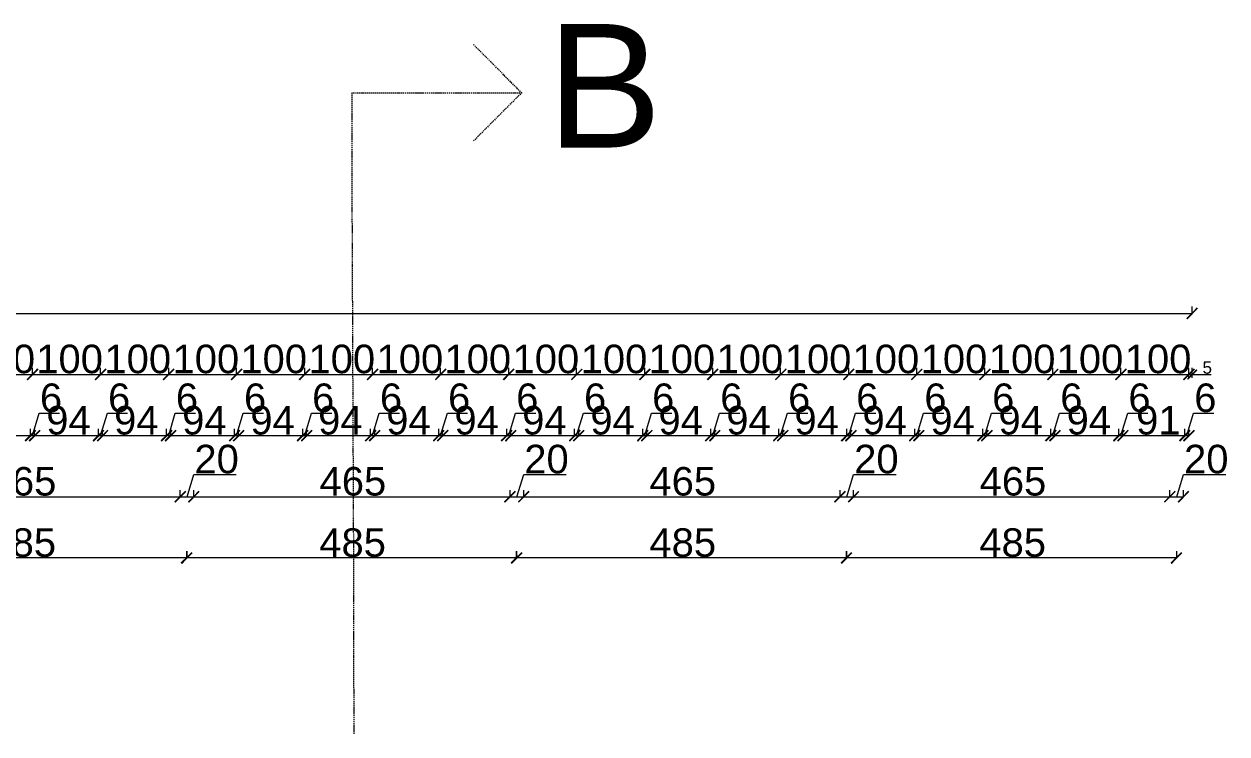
# Model space of a CAD drawing. Header units: centimetres. Extents: x 2816 to 28192, y 2553 to 18332.
# Drawn here: x 12453 to 16944, y 15647 to 18300 of the extents above; entities that cross this region are included whole.
import ezdxf

# ---------------------------------------------------------------- set-up
doc = ezdxf.new("R2010")
doc.units = ezdxf.units.CM
for name, color, linetype in [('PDF_0', 7, 'Continuous'), ('PDF_Dimenzionimi', 7, 'Continuous'), ('PDF_Prerja A-A', 7, 'Continuous')]:
    doc.layers.add(name, color=color, linetype=linetype)
doc.styles.add('PDF Arial', font='arial.ttf')

msp = doc.modelspace()

# ---------------------------------------------------------------- linework, layer by layer
at = {"layer": 'PDF_0', "transparency": 33554559}
for points in [[(16792.4, 17200.8), (16796.6, 17196.6), (16832.3, 17241.8)], [(16796.6, 17196.6), (16832.3, 17241.8), (16836.5, 17237.6)], [(12462, 16972.7), (12466.2, 16968.5), (12501.9, 17013.7)], [(12501.9, 17013.7), (12466.2, 16968.5), (12462, 16972.7)], [(12466.2, 16968.5), (12501.9, 17013.7), (12507.2, 17009.5)], [(12507.2, 17009.5), (12501.9, 17013.7), (12466.2, 16968.5)], [(12715.3, 16972.7), (12720.6, 16968.5), (12756.3, 17013.7)], [(12756.3, 17013.7), (12720.6, 16968.5), (12715.3, 16972.7)], [(12720.6, 16968.5), (12756.3, 17013.7), (12760.5, 17009.5)], [(12760.5, 17009.5), (12756.3, 17013.7), (12720.6, 16968.5)], [(12969.7, 16972.7), (12973.9, 16968.5), (13010.7, 17013.7)], [(13010.7, 17013.7), (12973.9, 16968.5), (12969.7, 16972.7)], [(12973.9, 16968.5), (13010.7, 17013.7), (13014.9, 17009.5)], [(13014.9, 17009.5), (13010.7, 17013.7), (12973.9, 16968.5)], [(13224, 16972.7), (13228.2, 16968.5), (13264, 17013.7)], [(13264, 17013.7), (13228.2, 16968.5), (13224, 16972.7)], [(13228.2, 16968.5), (13264, 17013.7), (13269.2, 17009.5)], [(13269.2, 17009.5), (13264, 17013.7), (13228.2, 16968.5)], [(13477.3, 16972.7), (13482.6, 16968.5), (13518.3, 17013.7)], [(13518.3, 17013.7), (13482.6, 16968.5), (13477.3, 16972.7)], [(13482.6, 16968.5), (13518.3, 17013.7), (13522.5, 17009.5)], [(13522.5, 17009.5), (13518.3, 17013.7), (13482.6, 16968.5)], [(13731.7, 16972.7), (13735.9, 16968.5), (13772.7, 17013.7)], [(13772.7, 17013.7), (13735.9, 16968.5), (13731.7, 16972.7)], [(13735.9, 16968.5), (13772.7, 17013.7), (13776.9, 17009.5)], [(13776.9, 17009.5), (13772.7, 17013.7), (13735.9, 16968.5)], [(13986, 16972.7), (13990.3, 16968.5), (14026, 17013.7)], [(14026, 17013.7), (13990.3, 16968.5), (13986, 16972.7)], [(13990.3, 16968.5), (14026, 17013.7), (14031.2, 17009.5)], [(14031.2, 17009.5), (14026, 17013.7), (13990.3, 16968.5)], [(14239.4, 16972.7), (14244.6, 16968.5), (14280.3, 17013.7)], [(14280.3, 17013.7), (14244.6, 16968.5), (14239.4, 16972.7)], [(14244.6, 16968.5), (14280.3, 17013.7), (14284.5, 17009.5)], [(14284.5, 17009.5), (14280.3, 17013.7), (14244.6, 16968.5)], [(14493.7, 16972.7), (14497.9, 16968.5), (14534.7, 17013.7)], [(14534.7, 17013.7), (14497.9, 16968.5), (14493.7, 16972.7)], [(14497.9, 16968.5), (14534.7, 17013.7), (14538.9, 17009.5)], [(14538.9, 17009.5), (14534.7, 17013.7), (14497.9, 16968.5)], [(14748.1, 16972.7), (14752.3, 16968.5), (14788, 17013.7)], [(14788, 17013.7), (14752.3, 16968.5), (14748.1, 16972.7)], [(14752.3, 16968.5), (14788, 17013.7), (14793.3, 17009.5)], [(14793.3, 17009.5), (14788, 17013.7), (14752.3, 16968.5)], [(15001.4, 16972.7), (15006.6, 16968.5), (15042.4, 17013.7)], [(15042.4, 17013.7), (15006.6, 16968.5), (15001.4, 16972.7)], [(15006.6, 16968.5), (15042.4, 17013.7), (15046.6, 17009.5)], [(15046.6, 17009.5), (15042.4, 17013.7), (15006.6, 16968.5)], [(15255.7, 16972.7), (15259.9, 16968.5), (15296.7, 17013.7)], [(15296.7, 17013.7), (15259.9, 16968.5), (15255.7, 16972.7)], [(15259.9, 16968.5), (15296.7, 17013.7), (15300.9, 17009.5)], [(15300.9, 17009.5), (15296.7, 17013.7), (15259.9, 16968.5)], [(15510.1, 16972.7), (15514.3, 16968.5), (15550, 17013.7)], [(15550, 17013.7), (15514.3, 16968.5), (15510.1, 16972.7)], [(15514.3, 16968.5), (15550, 17013.7), (15554.2, 17009.5)], [(15554.2, 17009.5), (15550, 17013.7), (15514.3, 16968.5)], [(15763.4, 16972.7), (15767.6, 16968.5), (15804.4, 17013.7)], [(15804.4, 17013.7), (15767.6, 16968.5), (15763.4, 16972.7)], [(15767.6, 16968.5), (15804.4, 17013.7), (15808.6, 17009.5)], [(15808.6, 17009.5), (15804.4, 17013.7), (15767.6, 16968.5)], [(16017.8, 16972.7), (16022, 16968.5), (16058.7, 17013.7)], [(16058.7, 17013.7), (16022, 16968.5), (16017.8, 16972.7)], [(16022, 16968.5), (16058.7, 17013.7), (16063, 17009.5)], [(16063, 17009.5), (16058.7, 17013.7), (16022, 16968.5)], [(16272.1, 16972.7), (16276.3, 16968.5), (16312.1, 17013.7)], [(16312.1, 17013.7), (16276.3, 16968.5), (16272.1, 16972.7)], [(16276.3, 16968.5), (16312.1, 17013.7), (16316.3, 17009.5)], [(16316.3, 17009.5), (16312.1, 17013.7), (16276.3, 16968.5)], [(16525.4, 16972.7), (16529.6, 16968.5), (16566.4, 17013.7)], [(16566.4, 17013.7), (16529.6, 16968.5), (16525.4, 16972.7)], [(16529.6, 16968.5), (16566.4, 17013.7), (16570.6, 17009.5)], [(16570.6, 17009.5), (16566.4, 17013.7), (16529.6, 16968.5)], [(16779.8, 16972.7), (16784, 16968.5), (16820.8, 17013.7)], [(16817.6, 17010.6), (16786.1, 16970.6), (16781.9, 16974.8)], [(16784, 16968.5), (16820.8, 17013.7), (16825, 17009.5)], [(16821.8, 17006.4), (16817.6, 17010.6), (16786.1, 16970.6)], [(16795.5, 16974.8), (16798.7, 16970.6), (16830.2, 17010.6)], [(16798.7, 16970.6), (16830.2, 17010.6), (16834.4, 17006.4)], [(12454.6, 16744.6), (12458.9, 16739.4), (12494.6, 16784.6)], [(12494.6, 16784.6), (12458.9, 16739.4), (12454.6, 16744.6)], [(12458.9, 16739.4), (12494.6, 16784.6), (12498.8, 16780.4)], [(12498.8, 16780.4), (12494.6, 16784.6), (12458.9, 16739.4)], [(12469.4, 16744.6), (12473.6, 16739.4), (12510.4, 16784.6)], [(12510.4, 16784.6), (12473.6, 16739.4), (12469.4, 16744.6)], [(12473.6, 16739.4), (12510.4, 16784.6), (12514.6, 16780.4)], [(12514.6, 16780.4), (12510.4, 16784.6), (12473.6, 16739.4)], [(12708, 16744.6), (12712.2, 16739.4), (12748.9, 16784.6)], [(12748.9, 16784.6), (12712.2, 16739.4), (12708, 16744.6)], [(12712.2, 16739.4), (12748.9, 16784.6), (12753.1, 16780.4)], [(12753.1, 16780.4), (12748.9, 16784.6), (12712.2, 16739.4)], [(12723.7, 16744.6), (12727.9, 16739.4), (12763.7, 16784.6)], [(12763.7, 16784.6), (12727.9, 16739.4), (12723.7, 16744.6)], [(12727.9, 16739.4), (12763.7, 16784.6), (12767.9, 16780.4)], [(12767.9, 16780.4), (12763.7, 16784.6), (12727.9, 16739.4)], [(12962.3, 16744.6), (12966.5, 16739.4), (13003.3, 16784.6)], [(13003.3, 16784.6), (12966.5, 16739.4), (12962.3, 16744.6)], [(12966.5, 16739.4), (13003.3, 16784.6), (13007.5, 16780.4)], [(13007.5, 16780.4), (13003.3, 16784.6), (12966.5, 16739.4)], [(12977, 16744.6), (12981.2, 16739.4), (13018, 16784.6)], [(13018, 16784.6), (12981.2, 16739.4), (12977, 16744.6)], [(12981.2, 16739.4), (13018, 16784.6), (13022.2, 16780.4)], [(13022.2, 16780.4), (13018, 16784.6), (12981.2, 16739.4)], [(13216.7, 16744.6), (13220.9, 16739.4), (13256.6, 16784.6)], [(13256.6, 16784.6), (13220.9, 16739.4), (13216.7, 16744.6)], [(13220.9, 16739.4), (13256.6, 16784.6), (13260.8, 16780.4)], [(13260.8, 16780.4), (13256.6, 16784.6), (13220.9, 16739.4)], [(13231.4, 16744.6), (13235.6, 16739.4), (13272.4, 16784.6)], [(13272.4, 16784.6), (13235.6, 16739.4), (13231.4, 16744.6)], [(13235.6, 16739.4), (13272.4, 16784.6), (13276.6, 16780.4)], [(13276.6, 16780.4), (13272.4, 16784.6), (13235.6, 16739.4)], [(13470, 16744.6), (13474.2, 16739.4), (13511, 16784.6)], [(13511, 16784.6), (13474.2, 16739.4), (13470, 16744.6)], [(13474.2, 16739.4), (13511, 16784.6), (13515.2, 16780.4)], [(13515.2, 16780.4), (13511, 16784.6), (13474.2, 16739.4)], [(13485.7, 16744.6), (13489.9, 16739.4), (13525.7, 16784.6)], [(13525.7, 16784.6), (13489.9, 16739.4), (13485.7, 16744.6)], [(13489.9, 16739.4), (13525.7, 16784.6), (13529.9, 16780.4)], [(13529.9, 16780.4), (13525.7, 16784.6), (13489.9, 16739.4)], [(13724.3, 16744.6), (13728.5, 16739.4), (13765.3, 16784.6)], [(13765.3, 16784.6), (13728.5, 16739.4), (13724.3, 16744.6)], [(13728.5, 16739.4), (13765.3, 16784.6), (13769.5, 16780.4)], [(13769.5, 16780.4), (13765.3, 16784.6), (13728.5, 16739.4)], [(13739, 16744.6), (13743.3, 16739.4), (13780, 16784.6)], [(13780, 16784.6), (13743.3, 16739.4), (13739, 16744.6)], [(13743.3, 16739.4), (13780, 16784.6), (13784.2, 16780.4)], [(13784.2, 16780.4), (13780, 16784.6), (13743.3, 16739.4)], [(13978.7, 16744.6), (13982.9, 16739.4), (14018.6, 16784.6)], [(14018.6, 16784.6), (13982.9, 16739.4), (13978.7, 16744.6)], [(13982.9, 16739.4), (14018.6, 16784.6), (14022.8, 16780.4)], [(14022.8, 16780.4), (14018.6, 16784.6), (13982.9, 16739.4)], [(13993.4, 16744.6), (13997.6, 16739.4), (14034.4, 16784.6)], [(14034.4, 16784.6), (13997.6, 16739.4), (13993.4, 16744.6)], [(13997.6, 16739.4), (14034.4, 16784.6), (14038.6, 16780.4)], [(14038.6, 16780.4), (14034.4, 16784.6), (13997.6, 16739.4)], [(14232, 16744.6), (14236.2, 16739.4), (14273, 16784.6)], [(14273, 16784.6), (14236.2, 16739.4), (14232, 16744.6)], [(14236.2, 16739.4), (14273, 16784.6), (14277.2, 16780.4)], [(14277.2, 16780.4), (14273, 16784.6), (14236.2, 16739.4)], [(14247.8, 16744.6), (14252, 16739.4), (14287.7, 16784.6)], [(14287.7, 16784.6), (14252, 16739.4), (14247.8, 16744.6)], [(14252, 16739.4), (14287.7, 16784.6), (14291.9, 16780.4)], [(14291.9, 16780.4), (14287.7, 16784.6), (14252, 16739.4)], [(14486.4, 16744.6), (14490.6, 16739.4), (14527.3, 16784.6)], [(14527.3, 16784.6), (14490.6, 16739.4), (14486.4, 16744.6)], [(14490.6, 16739.4), (14527.3, 16784.6), (14531.5, 16780.4)], [(14531.5, 16780.4), (14527.3, 16784.6), (14490.6, 16739.4)], [(14501.1, 16744.6), (14505.3, 16739.4), (14542.1, 16784.6)], [(14542.1, 16784.6), (14505.3, 16739.4), (14501.1, 16744.6)], [(14505.3, 16739.4), (14542.1, 16784.6), (14546.3, 16780.4)], [(14546.3, 16780.4), (14542.1, 16784.6), (14505.3, 16739.4)], [(14740.7, 16744.6), (14744.9, 16739.4), (14780.7, 16784.6)], [(14780.7, 16784.6), (14744.9, 16739.4), (14740.7, 16744.6)], [(14744.9, 16739.4), (14780.7, 16784.6), (14784.9, 16780.4)], [(14784.9, 16780.4), (14780.7, 16784.6), (14744.9, 16739.4)], [(14755.4, 16744.6), (14759.6, 16739.4), (14796.4, 16784.6)], [(14796.4, 16784.6), (14759.6, 16739.4), (14755.4, 16744.6)], [(14759.6, 16739.4), (14796.4, 16784.6), (14800.6, 16780.4)], [(14800.6, 16780.4), (14796.4, 16784.6), (14759.6, 16739.4)], [(14994, 16744.6), (14998.2, 16739.4), (15035, 16784.6)], [(15035, 16784.6), (14998.2, 16739.4), (14994, 16744.6)], [(14998.2, 16739.4), (15035, 16784.6), (15039.2, 16780.4)], [(15039.2, 16780.4), (15035, 16784.6), (14998.2, 16739.4)], [(15009.8, 16744.6), (15014, 16739.4), (15049.7, 16784.6)], [(15049.7, 16784.6), (15014, 16739.4), (15009.8, 16744.6)], [(15014, 16739.4), (15049.7, 16784.6), (15053.9, 16780.4)], [(15053.9, 16780.4), (15049.7, 16784.6), (15014, 16739.4)], [(15248.4, 16744.6), (15252.6, 16739.4), (15288.3, 16784.6)], [(15288.3, 16784.6), (15252.6, 16739.4), (15248.4, 16744.6)], [(15252.6, 16739.4), (15288.3, 16784.6), (15293.6, 16780.4)], [(15293.6, 16780.4), (15288.3, 16784.6), (15252.6, 16739.4)], [(15263.1, 16744.6), (15267.3, 16739.4), (15304.1, 16784.6)], [(15304.1, 16784.6), (15267.3, 16739.4), (15263.1, 16744.6)], [(15267.3, 16739.4), (15304.1, 16784.6), (15308.3, 16780.4)], [(15308.3, 16780.4), (15304.1, 16784.6), (15267.3, 16739.4)], [(15501.7, 16744.6), (15506.9, 16739.4), (15542.7, 16784.6)], [(15542.7, 16784.6), (15506.9, 16739.4), (15501.7, 16744.6)], [(15506.9, 16739.4), (15542.7, 16784.6), (15546.9, 16780.4)], [(15546.9, 16780.4), (15542.7, 16784.6), (15506.9, 16739.4)], [(15517.4, 16744.6), (15521.7, 16739.4), (15558.4, 16784.6)], [(15558.4, 16784.6), (15521.7, 16739.4), (15517.4, 16744.6)], [(15521.7, 16739.4), (15558.4, 16784.6), (15562.6, 16780.4)], [(15562.6, 16780.4), (15558.4, 16784.6), (15521.7, 16739.4)], [(15756, 16744.6), (15760.2, 16739.4), (15797, 16784.6)], [(15797, 16784.6), (15760.2, 16739.4), (15756, 16744.6)], [(15760.2, 16739.4), (15797, 16784.6), (15801.2, 16780.4)], [(15801.2, 16780.4), (15797, 16784.6), (15760.2, 16739.4)], [(15771.8, 16744.6), (15776, 16739.4), (15811.7, 16784.6)], [(15811.7, 16784.6), (15776, 16739.4), (15771.8, 16744.6)], [(15776, 16739.4), (15811.7, 16784.6), (15816, 16780.4)], [(15816, 16780.4), (15811.7, 16784.6), (15776, 16739.4)], [(16010.4, 16744.6), (16014.6, 16739.4), (16050.3, 16784.6)], [(16050.3, 16784.6), (16014.6, 16739.4), (16010.4, 16744.6)], [(16014.6, 16739.4), (16050.3, 16784.6), (16055.6, 16780.4)], [(16055.6, 16780.4), (16050.3, 16784.6), (16014.6, 16739.4)], [(16025.1, 16744.6), (16029.3, 16739.4), (16066.1, 16784.6)], [(16066.1, 16784.6), (16029.3, 16739.4), (16025.1, 16744.6)], [(16029.3, 16739.4), (16066.1, 16784.6), (16070.3, 16780.4)], [(16070.3, 16780.4), (16066.1, 16784.6), (16029.3, 16739.4)], [(16263.7, 16744.6), (16269, 16739.4), (16304.7, 16784.6)], [(16304.7, 16784.6), (16269, 16739.4), (16263.7, 16744.6)], [(16269, 16739.4), (16304.7, 16784.6), (16308.9, 16780.4)], [(16308.9, 16780.4), (16304.7, 16784.6), (16269, 16739.4)], [(16279.5, 16744.6), (16283.7, 16739.4), (16320.5, 16784.6)], [(16320.5, 16784.6), (16283.7, 16739.4), (16279.5, 16744.6)], [(16283.7, 16739.4), (16320.5, 16784.6), (16324.7, 16780.4)], [(16324.7, 16780.4), (16320.5, 16784.6), (16283.7, 16739.4)], [(16518.1, 16744.6), (16522.3, 16739.4), (16559.1, 16784.6)], [(16559.1, 16784.6), (16522.3, 16739.4), (16518.1, 16744.6)], [(16522.3, 16739.4), (16559.1, 16784.6), (16563.3, 16780.4)], [(16563.3, 16780.4), (16559.1, 16784.6), (16522.3, 16739.4)], [(16533.8, 16744.6), (16538, 16739.4), (16573.8, 16784.6)], [(16573.8, 16784.6), (16538, 16739.4), (16533.8, 16744.6)], [(16538, 16739.4), (16573.8, 16784.6), (16578, 16780.4)], [(16578, 16780.4), (16573.8, 16784.6), (16538, 16739.4)], [(16765.1, 16744.6), (16769.3, 16739.4), (16805, 16784.6)], [(16805, 16784.6), (16769.3, 16739.4), (16765.1, 16744.6)], [(16769.3, 16739.4), (16805, 16784.6), (16809.2, 16780.4)], [(16809.2, 16780.4), (16805, 16784.6), (16769.3, 16739.4)], [(16779.8, 16744.6), (16784, 16739.4), (16820.8, 16784.6)], [(16784, 16739.4), (16820.8, 16784.6), (16825, 16780.4)], [(13012.8, 16515.5), (13017, 16511.3), (13053.8, 16556.5)], [(13053.8, 16556.5), (13017, 16511.3), (13012.8, 16515.5)], [(13017, 16511.3), (13053.8, 16556.5), (13058, 16552.3)], [(13058, 16552.3), (13053.8, 16556.5), (13017, 16511.3)], [(13064.3, 16515.5), (13068.5, 16511.3), (13104.2, 16556.5)], [(13104.2, 16556.5), (13068.5, 16511.3), (13064.3, 16515.5)], [(13068.5, 16511.3), (13104.2, 16556.5), (13108.4, 16552.3)], [(13108.4, 16552.3), (13104.2, 16556.5), (13068.5, 16511.3)], [(14244.6, 16515.5), (14248.8, 16511.3), (14285.6, 16556.5)], [(14285.6, 16556.5), (14248.8, 16511.3), (14244.6, 16515.5)], [(14248.8, 16511.3), (14285.6, 16556.5), (14289.8, 16552.3)], [(14289.8, 16552.3), (14285.6, 16556.5), (14248.8, 16511.3)], [(14296.1, 16515.5), (14300.3, 16511.3), (14336.1, 16556.5)], [(14336.1, 16556.5), (14300.3, 16511.3), (14296.1, 16515.5)], [(14300.3, 16511.3), (14336.1, 16556.5), (14340.3, 16552.3)], [(14340.3, 16552.3), (14336.1, 16556.5), (14300.3, 16511.3)], [(15476.5, 16515.5), (15480.7, 16511.3), (15517.4, 16556.5)], [(15517.4, 16556.5), (15480.7, 16511.3), (15476.5, 16515.5)], [(15480.7, 16511.3), (15517.4, 16556.5), (15521.7, 16552.3)], [(15521.7, 16552.3), (15517.4, 16556.5), (15480.7, 16511.3)], [(15528, 16515.5), (15532.2, 16511.3), (15567.9, 16556.5)], [(15567.9, 16556.5), (15532.2, 16511.3), (15528, 16515.5)], [(15532.2, 16511.3), (15567.9, 16556.5), (15572.1, 16552.3)], [(15572.1, 16552.3), (15567.9, 16556.5), (15532.2, 16511.3)], [(16708.3, 16515.5), (16712.5, 16511.3), (16749.3, 16556.5)], [(16749.3, 16556.5), (16712.5, 16511.3), (16708.3, 16515.5)], [(16712.5, 16511.3), (16749.3, 16556.5), (16753.5, 16552.3)], [(16753.5, 16552.3), (16749.3, 16556.5), (16712.5, 16511.3)], [(16759.8, 16515.5), (16764, 16511.3), (16799.7, 16556.5)], [(16764, 16511.3), (16799.7, 16556.5), (16804, 16552.3)], [(13036.9, 16287.4), (13042.2, 16282.2), (13077.9, 16327.4)], [(13077.9, 16327.4), (13042.2, 16282.2), (13036.9, 16287.4)], [(13042.2, 16282.2), (13077.9, 16327.4), (13082.1, 16323.2)], [(13082.1, 16323.2), (13077.9, 16327.4), (13042.2, 16282.2)], [(14268.8, 16287.4), (14274, 16282.2), (14309.8, 16327.4)], [(14309.8, 16327.4), (14274, 16282.2), (14268.8, 16287.4)], [(14274, 16282.2), (14309.8, 16327.4), (14314, 16323.2)], [(14314, 16323.2), (14309.8, 16327.4), (14274, 16282.2)], [(15501.7, 16287.4), (15505.9, 16282.2), (15541.6, 16327.4)], [(15541.6, 16327.4), (15505.9, 16282.2), (15501.7, 16287.4)], [(15505.9, 16282.2), (15541.6, 16327.4), (15545.8, 16323.2)], [(15545.8, 16323.2), (15541.6, 16327.4), (15505.9, 16282.2)], [(16733.5, 16287.4), (16737.7, 16282.2), (16773.5, 16327.4)], [(16737.7, 16282.2), (16773.5, 16327.4), (16777.7, 16323.2)]]:
    msp.add_solid(points, dxfattribs=at)
at = {"layer": 'PDF_Dimenzionimi', "lineweight": 0}
for points in [[(6725.3, 17218.7), (16814.5, 17218.7)], [(16814.5, 17216.6), (16814.5, 17245)], [(12230.8, 16990.6), (12484.1, 16990.6)], [(12484.1, 16988.5), (12484.1, 17015.8)], [(12484.1, 16988.5), (12484.1, 17015.8)], [(12484.1, 16990.6), (12738.4, 16990.6)], [(12738.4, 16988.5), (12738.4, 17015.8)], [(12738.4, 16988.5), (12738.4, 17015.8)], [(12738.4, 16990.6), (12992.8, 16990.6)], [(12992.8, 16988.5), (12992.8, 17015.8)], [(12992.8, 16988.5), (12992.8, 17015.8)], [(12992.8, 16990.6), (13246.1, 16990.6)], [(13246.1, 16988.5), (13246.1, 17015.8)], [(13246.1, 16988.5), (13246.1, 17015.8)], [(13246.1, 16990.6), (13500.5, 16990.6)], [(13500.5, 16988.5), (13500.5, 17015.8)], [(13500.5, 16988.5), (13500.5, 17015.8)], [(13500.5, 16990.6), (13753.8, 16990.6)], [(13753.8, 16988.5), (13753.8, 17015.8)], [(13753.8, 16988.5), (13753.8, 17015.8)], [(13753.8, 16990.6), (14008.1, 16990.6)], [(14008.1, 16988.5), (14008.1, 17015.8)], [(14008.1, 16988.5), (14008.1, 17015.8)], [(14008.1, 16990.6), (14262.5, 16990.6)], [(14262.5, 16988.5), (14262.5, 17015.8)], [(14262.5, 16988.5), (14262.5, 17015.8)], [(14262.5, 16990.6), (14515.8, 16990.6)], [(14515.8, 16988.5), (14515.8, 17015.8)], [(14515.8, 16988.5), (14515.8, 17015.8)], [(14515.8, 16990.6), (14770.1, 16990.6)], [(14770.1, 16988.5), (14770.1, 17015.8)], [(14770.1, 16988.5), (14770.1, 17015.8)], [(14770.1, 16990.6), (15024.5, 16990.6)], [(15024.5, 16988.5), (15024.5, 17015.8)], [(15024.5, 16988.5), (15024.5, 17015.8)], [(15024.5, 16990.6), (15277.8, 16990.6)], [(15277.8, 16988.5), (15277.8, 17015.8)], [(15277.8, 16988.5), (15277.8, 17015.8)], [(15277.8, 16990.6), (15532.2, 16990.6)], [(15532.2, 16988.5), (15532.2, 17015.8)], [(15532.2, 16988.5), (15532.2, 17015.8)], [(15532.2, 16990.6), (15786.5, 16990.6)], [(15786.5, 16988.5), (15786.5, 17015.8)], [(15786.5, 16988.5), (15786.5, 17015.8)], [(15786.5, 16990.6), (16039.8, 16990.6)], [(16039.8, 16988.5), (16039.8, 17015.8)], [(16039.8, 16988.5), (16039.8, 17015.8)], [(16039.8, 16990.6), (16294.2, 16990.6)], [(16294.2, 16988.5), (16294.2, 17015.8)], [(16294.2, 16988.5), (16294.2, 17015.8)], [(16294.2, 16990.6), (16548.5, 16990.6)], [(16548.5, 16988.5), (16548.5, 17015.8)], [(16548.5, 16988.5), (16548.5, 17015.8)], [(16548.5, 16990.6), (16801.8, 16990.6)], [(16801.8, 16988.5), (16801.8, 17015.8)], [(16801.8, 16978), (16801.8, 17015.8)], [(16801.8, 16990.6), (16814.5, 16990.6), (16885.9, 16990.6)], [(16814.5, 16978), (16814.5, 17015.8)], [(12484.1, 16762.5), (12509.3, 16845.6), (12585, 16845.6)], [(12738.4, 16762.5), (12763.7, 16845.6), (12839.3, 16845.6)], [(12992.8, 16762.5), (13017, 16845.6), (13092.6, 16845.6)], [(13246.1, 16762.5), (13271.3, 16845.6), (13347, 16845.6)], [(13500.5, 16762.5), (13525.7, 16845.6), (13601.4, 16845.6)], [(13753.8, 16762.5), (13779, 16845.6), (13854.7, 16845.6)], [(14008.1, 16762.5), (14033.3, 16845.6), (14109, 16845.6)], [(14262.5, 16762.5), (14287.7, 16845.6), (14363.4, 16845.6)], [(14515.8, 16762.5), (14541, 16845.6), (14616.7, 16845.6)], [(14770.1, 16762.5), (14795.4, 16845.6), (14871, 16845.6)], [(15024.5, 16762.5), (15049.7, 16845.6), (15125.4, 16845.6)], [(15277.8, 16762.5), (15303, 16845.6), (15378.7, 16845.6)], [(15532.2, 16762.5), (15557.4, 16845.6), (15633.1, 16845.6)], [(15786.5, 16762.5), (15811.7, 16845.6), (15887.4, 16845.6)], [(16039.8, 16762.5), (16065.1, 16845.6), (16140.7, 16845.6)], [(16294.2, 16762.5), (16319.4, 16845.6), (16395.1, 16845.6)], [(16548.5, 16762.5), (16573.8, 16845.6), (16648.4, 16845.6)], [(16794.5, 16762.5), (16819.7, 16845.6), (16895.4, 16845.6)], [(12238.1, 16762.5), (12476.7, 16762.5)], [(12476.7, 16759.4), (12476.7, 16787.7)], [(12476.7, 16759.4), (12476.7, 16787.7)], [(12476.7, 16762.5), (12491.4, 16762.5)], [(12491.4, 16759.4), (12491.4, 16787.7)], [(12491.4, 16759.4), (12491.4, 16787.7)], [(12491.4, 16762.5), (12731.1, 16762.5)], [(12731.1, 16759.4), (12731.1, 16787.7)], [(12731.1, 16759.4), (12731.1, 16787.7)], [(12731.1, 16762.5), (12745.8, 16762.5)], [(12745.8, 16759.4), (12745.8, 16787.7)], [(12745.8, 16759.4), (12745.8, 16787.7)], [(12745.8, 16762.5), (12984.4, 16762.5)], [(12984.4, 16759.4), (12984.4, 16787.7)], [(12984.4, 16759.4), (12984.4, 16787.7)], [(12984.4, 16762.5), (13000.1, 16762.5)], [(13000.1, 16759.4), (13000.1, 16787.7)], [(13000.1, 16759.4), (13000.1, 16787.7)], [(13000.1, 16762.5), (13238.7, 16762.5)], [(13238.7, 16759.4), (13238.7, 16787.7)], [(13238.7, 16759.4), (13238.7, 16787.7)], [(13238.7, 16762.5), (13253.5, 16762.5)], [(13253.5, 16759.4), (13253.5, 16787.7)], [(13253.5, 16759.4), (13253.5, 16787.7)], [(13253.5, 16762.5), (13493.1, 16762.5)], [(13493.1, 16759.4), (13493.1, 16787.7)], [(13493.1, 16759.4), (13493.1, 16787.7)], [(13493.1, 16762.5), (13507.8, 16762.5)], [(13507.8, 16759.4), (13507.8, 16787.7)], [(13507.8, 16759.4), (13507.8, 16787.7)], [(13507.8, 16762.5), (13746.4, 16762.5)], [(13746.4, 16759.4), (13746.4, 16787.7)], [(13746.4, 16759.4), (13746.4, 16787.7)], [(13746.4, 16762.5), (13762.2, 16762.5)], [(13762.2, 16759.4), (13762.2, 16787.7)], [(13762.2, 16759.4), (13762.2, 16787.7)], [(13762.2, 16762.5), (14000.8, 16762.5)], [(14000.8, 16759.4), (14000.8, 16787.7)], [(14000.8, 16759.4), (14000.8, 16787.7)], [(14000.8, 16762.5), (14015.5, 16762.5)], [(14015.5, 16759.4), (14015.5, 16787.7)], [(14015.5, 16759.4), (14015.5, 16787.7)], [(14015.5, 16762.5), (14255.1, 16762.5)], [(14255.1, 16759.4), (14255.1, 16787.7)], [(14255.1, 16759.4), (14255.1, 16787.7)], [(14255.1, 16762.5), (14269.8, 16762.5)], [(14269.8, 16759.4), (14269.8, 16787.7)], [(14269.8, 16759.4), (14269.8, 16787.7)], [(14269.8, 16762.5), (14508.4, 16762.5)], [(14508.4, 16759.4), (14508.4, 16787.7)], [(14508.4, 16759.4), (14508.4, 16787.7)], [(14508.4, 16762.5), (14524.2, 16762.5)], [(14524.2, 16759.4), (14524.2, 16787.7)], [(14524.2, 16759.4), (14524.2, 16787.7)], [(14524.2, 16762.5), (14762.8, 16762.5)], [(14762.8, 16759.4), (14762.8, 16787.7)], [(14762.8, 16759.4), (14762.8, 16787.7)], [(14762.8, 16762.5), (14777.5, 16762.5)], [(14777.5, 16759.4), (14777.5, 16787.7)], [(14777.5, 16759.4), (14777.5, 16787.7)], [(14777.5, 16762.5), (15017.1, 16762.5)], [(15017.1, 16759.4), (15017.1, 16787.7)], [(15017.1, 16759.4), (15017.1, 16787.7)], [(15017.1, 16762.5), (15031.9, 16762.5)], [(15031.9, 16759.4), (15031.9, 16787.7)], [(15031.9, 16759.4), (15031.9, 16787.7)], [(15031.9, 16762.5), (15270.4, 16762.5)], [(15270.4, 16759.4), (15270.4, 16787.7)], [(15270.4, 16759.4), (15270.4, 16787.7)], [(15270.4, 16762.5), (15286.2, 16762.5)], [(15286.2, 16759.4), (15286.2, 16787.7)], [(15286.2, 16759.4), (15286.2, 16787.7)], [(15286.2, 16762.5), (15524.8, 16762.5)], [(15524.8, 16759.4), (15524.8, 16787.7)], [(15524.8, 16759.4), (15524.8, 16787.7)], [(15524.8, 16762.5), (15539.5, 16762.5)], [(15539.5, 16759.4), (15539.5, 16787.7)], [(15539.5, 16759.4), (15539.5, 16787.7)], [(15539.5, 16762.5), (15779.2, 16762.5)], [(15779.2, 16759.4), (15779.2, 16787.7)], [(15779.2, 16759.4), (15779.2, 16787.7)], [(15779.2, 16762.5), (15793.9, 16762.5)], [(15793.9, 16759.4), (15793.9, 16787.7)], [(15793.9, 16759.4), (15793.9, 16787.7)], [(15793.9, 16762.5), (16032.5, 16762.5)], [(16032.5, 16759.4), (16032.5, 16787.7)], [(16032.5, 16759.4), (16032.5, 16787.7)], [(16032.5, 16762.5), (16048.2, 16762.5)], [(16048.2, 16759.4), (16048.2, 16787.7)], [(16048.2, 16759.4), (16048.2, 16787.7)], [(16048.2, 16762.5), (16286.8, 16762.5)], [(16286.8, 16759.4), (16286.8, 16787.7)], [(16286.8, 16759.4), (16286.8, 16787.7)], [(16286.8, 16762.5), (16301.5, 16762.5)], [(16301.5, 16759.4), (16301.5, 16787.7)], [(16301.5, 16759.4), (16301.5, 16787.7)], [(16301.5, 16762.5), (16541.2, 16762.5)], [(16541.2, 16759.4), (16541.2, 16787.7)], [(16541.2, 16759.4), (16541.2, 16787.7)], [(16541.2, 16762.5), (16555.9, 16762.5)], [(16555.9, 16759.4), (16555.9, 16787.7)], [(16555.9, 16759.4), (16555.9, 16787.7)], [(16555.9, 16762.5), (16787.1, 16762.5)], [(16787.1, 16759.4), (16787.1, 16787.7)], [(16787.1, 16759.4), (16787.1, 16787.7)], [(16787.1, 16762.5), (16801.8, 16762.5)], [(16801.8, 16759.4), (16801.8, 16787.7)], [(13061.1, 16533.4), (13086.3, 16617.5), (13245, 16617.5)], [(14293, 16533.4), (14318.2, 16617.5), (14476.9, 16617.5)], [(15524.8, 16533.4), (15550, 16617.5), (15708.7, 16617.5)], [(16756.7, 16533.4), (16781.9, 16617.5), (16940.6, 16617.5)], [(11854.5, 16533.4), (13035.9, 16533.4)], [(13035.9, 16531.3), (13035.9, 16558.6)], [(13035.9, 16531.3), (13035.9, 16558.6)], [(13035.9, 16533.4), (13086.3, 16533.4)], [(13086.3, 16531.3), (13086.3, 16558.6)], [(13086.3, 16531.3), (13086.3, 16558.6)], [(13086.3, 16533.4), (14267.7, 16533.4)], [(14267.7, 16531.3), (14267.7, 16558.6)], [(14267.7, 16531.3), (14267.7, 16558.6)], [(14267.7, 16533.4), (14318.2, 16533.4)], [(14318.2, 16531.3), (14318.2, 16558.6)], [(14318.2, 16531.3), (14318.2, 16558.6)], [(14318.2, 16533.4), (15499.6, 16533.4)], [(15499.6, 16531.3), (15499.6, 16558.6)], [(15499.6, 16531.3), (15499.6, 16558.6)], [(15499.6, 16533.4), (15550, 16533.4)], [(15550, 16531.3), (15550, 16558.6)], [(15550, 16531.3), (15550, 16558.6)], [(15550, 16533.4), (16731.4, 16533.4)], [(16731.4, 16531.3), (16731.4, 16558.6)], [(16731.4, 16531.3), (16731.4, 16558.6)], [(16731.4, 16533.4), (16781.9, 16533.4)], [(16781.9, 16531.3), (16781.9, 16558.6)], [(13060.1, 16330.5), (13060.1, 16305.3), (11828.2, 16305.3)], [(13060.1, 16305.3), (13060.1, 16330.5)], [(14291.9, 16330.5), (14291.9, 16305.3), (13060.1, 16305.3)], [(14291.9, 16305.3), (14291.9, 16330.5)], [(15523.8, 16330.5), (15523.8, 16305.3), (14291.9, 16305.3)], [(15523.8, 16305.3), (15523.8, 16330.5)], [(16755.6, 16330.5), (16755.6, 16305.3), (15523.8, 16305.3)]]:
    msp.add_lwpolyline(points, dxfattribs=at)
at = {"layer": 'PDF_Prerja A-A', "lineweight": 0}
for points in [[(14133.2, 18221.4), (14131.1, 18223.5)], [(14138.5, 18216.1), (14135.3, 18219.3)], [(14143.7, 18210.9), (14140.6, 18214)], [(14149, 18205.6), (14145.8, 18208.8)], [(14154.2, 18200.4), (14151.1, 18203.5)], [(14159.5, 18195.1), (14156.3, 18198.3)], [(14164.7, 18189.9), (14161.6, 18193)], [(14170, 18184.6), (14166.8, 18187.8)], [(14175.2, 18179.4), (14172.1, 18182.5)], [(14180.5, 18174.1), (14177.3, 18177.2)], [(14185.7, 18168.8), (14182.6, 18172)], [(14191, 18163.6), (14187.9, 18166.7)], [(14196.3, 18158.3), (14193.1, 18161.5)], [(14201.5, 18153.1), (14198.4, 18156.2)], [(14206.8, 18147.8), (14203.6, 18151)], [(14212, 18142.6), (14208.9, 18145.7)], [(14217.3, 18137.3), (14214.1, 18140.5)], [(14222.5, 18132.1), (14219.4, 18135.2)], [(14227.8, 18126.8), (14224.6, 18130)], [(14233, 18121.5), (14229.9, 18124.7)], [(14238.3, 18116.3), (14235.1, 18119.4)], [(14243.6, 18110), (14240.4, 18114.2)], [(14248.8, 18104.7), (14245.7, 18108.9)], [(14254.1, 18099.5), (14250.9, 18103.7)], [(14259.3, 18094.2), (14256.2, 18098.4)], [(14264.6, 18089), (14261.4, 18093.2)], [(14269.8, 18083.7), (14266.7, 18087.9)], [(14275.1, 18078.4), (14271.9, 18082.7)], [(14280.3, 18073.2), (14277.2, 18077.4)], [(14285.6, 18067.9), (14282.4, 18072.1)], [(14290.9, 18062.7), (14287.7, 18066.9)], [(14296.1, 18057.4), (14293, 18061.6)], [(13676, 18043.8), (13676, 18038.5)], [(13676, 18043.8), (13679.1, 18043.8)], [(13676, 18036.4), (13676, 18031.2)], [(13676, 18028), (13676, 18023.8)], [(13676, 18020.6), (13676, 18016.4)], [(13676, 18013.3), (13676, 18009.1)], [(13681.2, 18043.8), (13686.5, 18043.8)], [(13689.6, 18043.8), (13693.9, 18043.8)], [(13697, 18043.8), (13701.2, 18043.8)], [(13704.4, 18043.8), (13708.6, 18043.8)], [(13711.7, 18043.8), (13717, 18043.8)], [(13719.1, 18043.8), (13724.3, 18043.8)], [(13726.4, 18043.8), (13731.7, 18043.8)], [(13733.8, 18043.8), (13739, 18043.8)], [(13741.1, 18043.8), (13746.4, 18043.8)], [(13748.5, 18043.8), (13753.8, 18043.8)], [(13755.9, 18043.8), (13761.1, 18043.8)], [(13763.2, 18043.8), (13768.5, 18043.8)], [(13770.6, 18043.8), (13775.8, 18043.8)], [(13779, 18043.8), (13783.2, 18043.8)], [(13786.3, 18043.8), (13790.5, 18043.8)], [(13793.7, 18043.8), (13797.9, 18043.8)], [(13801.1, 18043.8), (13806.3, 18043.8)], [(13808.4, 18043.8), (13813.7, 18043.8)], [(13815.8, 18043.8), (13821, 18043.8)], [(13823.1, 18043.8), (13828.4, 18043.8)], [(13830.5, 18043.8), (13835.7, 18043.8)], [(13837.8, 18043.8), (13843.1, 18043.8)], [(13845.2, 18043.8), (13850.5, 18043.8)], [(13852.6, 18043.8), (13857.8, 18043.8)], [(13861, 18043.8), (13865.2, 18043.8)], [(13868.3, 18043.8), (13872.5, 18043.8)], [(13875.7, 18043.8), (13879.9, 18043.8)], [(13883, 18043.8), (13888.3, 18043.8)], [(13890.4, 18043.8), (13895.7, 18043.8)], [(13897.8, 18043.8), (13903, 18043.8)], [(13905.1, 18043.8), (13910.4, 18043.8)], [(13912.5, 18043.8), (13917.7, 18043.8)], [(13919.8, 18043.8), (13925.1, 18043.8)], [(13927.2, 18043.8), (13932.4, 18043.8)], [(13934.5, 18043.8), (13939.8, 18043.8)], [(13941.9, 18043.8), (13947.2, 18043.8)], [(13950.3, 18043.8), (13954.5, 18043.8)], [(13957.7, 18043.8), (13961.9, 18043.8)], [(13965, 18043.8), (13969.2, 18043.8)], [(13972.4, 18043.8), (13977.6, 18043.8)], [(13979.7, 18043.8), (13985, 18043.8)], [(13987.1, 18043.8), (13992.4, 18043.8)], [(13994.5, 18043.8), (13999.7, 18043.8)], [(14001.8, 18043.8), (14007.1, 18043.8)], [(14009.2, 18043.8), (14014.4, 18043.8)], [(14016.5, 18043.8), (14021.8, 18043.8)], [(14023.9, 18043.8), (14029.1, 18043.8)], [(14032.3, 18043.8), (14036.5, 18043.8)], [(14039.7, 18043.8), (14043.9, 18043.8)], [(14047, 18043.8), (14051.2, 18043.8)], [(14054.4, 18043.8), (14058.6, 18043.8)], [(14061.7, 18043.8), (14067, 18043.8)], [(14069.1, 18043.8), (14074.3, 18043.8)], [(14076.4, 18043.8), (14081.7, 18043.8)], [(14083.8, 18043.8), (14089.1, 18043.8)], [(14091.2, 18043.8), (14096.4, 18043.8)], [(14098.5, 18043.8), (14103.8, 18043.8)], [(14105.9, 18043.8), (14111.1, 18043.8)], [(14113.2, 18043.8), (14118.5, 18043.8)], [(14121.6, 18043.8), (14125.8, 18043.8)], [(14129, 18043.8), (14133.2, 18043.8)], [(14136.3, 18043.8), (14140.6, 18043.8)], [(14143.7, 18043.8), (14149, 18043.8)], [(14151.1, 18043.8), (14156.3, 18043.8)], [(14158.4, 18043.8), (14163.7, 18043.8)], [(14165.8, 18043.8), (14171, 18043.8)], [(14173.1, 18043.8), (14178.4, 18043.8)], [(14180.5, 18043.8), (14185.7, 18043.8)], [(14187.9, 18043.8), (14193.1, 18043.8)], [(14195.2, 18043.8), (14200.5, 18043.8)], [(14203.6, 18043.8), (14207.8, 18043.8)], [(14211, 18043.8), (14215.2, 18043.8)], [(14218.3, 18043.8), (14222.5, 18043.8)], [(14225.7, 18043.8), (14229.9, 18043.8)], [(14233, 18043.8), (14238.3, 18043.8)], [(14240.4, 18043.8), (14245.7, 18043.8)], [(14247.8, 18043.8), (14253, 18043.8)], [(14255.1, 18043.8), (14260.4, 18043.8)], [(14262.5, 18043.8), (14267.7, 18043.8)], [(14269.8, 18043.8), (14275.1, 18043.8)], [(14277.2, 18043.8), (14282.4, 18043.8)], [(14280.3, 18013.3), (14277.2, 18010.1)], [(14285.6, 18018.5), (14282.4, 18015.4)], [(14284.5, 18043.8), (14289.8, 18043.8)], [(14290.9, 18023.8), (14287.7, 18020.6)], [(14293, 18043.8), (14297.2, 18043.8)], [(14296.1, 18029.1), (14293, 18025.9)], [(14301.4, 18052.2), (14298.2, 18056.4)], [(14301.4, 18034.3), (14298.2, 18031.2)], [(14300.3, 18043.8), (14304.5, 18043.8)], [(14306.6, 18046.9), (14303.5, 18051.1)], [(14306.6, 18039.6), (14303.5, 18036.4)], [(14307.7, 18043.8), (14310.8, 18043.8)], [(14310.8, 18043.8), (14308.7, 18045.9)], [(14310.8, 18043.8), (14308.7, 18041.7)], [(13676, 18005.9), (13676, 18000.7)], [(13676, 17998.6), (13676, 17993.3)], [(13676, 17991.2), (13676, 17986)], [(13676, 17983.9), (13676, 17978.6)], [(13676, 17976.5), (13676, 17971.2)], [(13676, 17969.1), (13676, 17963.9)], [(14238.3, 17971.2), (14235.1, 17968.1)], [(14243.6, 17976.5), (14240.4, 17973.3)], [(14248.8, 17981.8), (14245.7, 17978.6)], [(14254.1, 17987), (14250.9, 17983.9)], [(14259.3, 17992.3), (14256.2, 17989.1)], [(14264.6, 17997.5), (14261.4, 17994.4)], [(14269.8, 18002.8), (14266.7, 17999.6)], [(14275.1, 18008), (14271.9, 18004.9)], [(13676, 17961.8), (13676, 17956.5)], [(13676, 17954.4), (13676, 17949.2)], [(13676, 17947.1), (13676, 17941.8)], [(13676, 17938.7), (13676, 17934.5)], [(13676, 17931.3), (13676, 17927.1)], [(13676, 17923.9), (13676, 17919.7)], [(14191, 17923.9), (14187.9, 17920.8)], [(14196.3, 17929.2), (14193.1, 17926)], [(14201.5, 17934.5), (14198.4, 17931.3)], [(14206.8, 17939.7), (14203.6, 17936.6)], [(14212, 17945), (14208.9, 17941.8)], [(14217.3, 17950.2), (14214.1, 17947.1)], [(14222.5, 17955.5), (14219.4, 17952.3)], [(14227.8, 17960.7), (14224.6, 17957.6)], [(14233, 17966), (14229.9, 17962.8)], [(13676, 17916.6), (13676, 17911.3)], [(13676, 17909.2), (13676, 17904)], [(13676, 17901.9), (13676, 17896.6)], [(13676, 17894.5), (13676, 17889.3)], [(13676, 17887.2), (13676, 17881.9)], [(13676, 17879.8), (13676, 17874.5)], [(14149, 17881.9), (14145.8, 17878.7)], [(14154.2, 17887.2), (14151.1, 17884)], [(14159.5, 17892.4), (14156.3, 17889.3)], [(14164.7, 17897.7), (14161.6, 17894.5)], [(14170, 17902.9), (14166.8, 17899.8)], [(14175.2, 17908.2), (14172.1, 17905)], [(14180.5, 17913.4), (14177.3, 17910.3)], [(14185.7, 17918.7), (14182.6, 17915.5)], [(13676, 17872.4), (13676, 17867.2)], [(13676, 17865.1), (13676, 17859.8)], [(13676, 17856.7), (13676, 17852.5)], [(13676, 17849.3), (13677, 17845.1)], [(13677, 17842), (13677, 17837.8)], [(13677, 17834.6), (13677, 17829.3)], [(14133.2, 17866.1), (14131.1, 17864)], [(14138.5, 17871.4), (14135.3, 17867.2)], [(14143.7, 17876.6), (14140.6, 17872.4)], [(13677, 17827.2), (13677, 17822)], [(13677, 17819.9), (13677, 17814.6)], [(13677, 17812.5), (13677, 17807.3)], [(13677, 17805.2), (13677, 17799.9)], [(13677, 17797.8), (13677, 17792.6)], [(13677, 17790.5), (13677, 17785.2)], [(13677, 17783.1), (13677, 17777.8)], [(13677, 17775.7), (13677, 17770.5)], [(13677, 17767.3), (13677, 17763.1)], [(13677, 17760), (13677, 17755.8)], [(13677, 17752.6), (13677, 17748.4)], [(13677, 17745.3), (13677, 17740)], [(13677, 17737.9), (13677, 17732.6)], [(13677, 17730.5), (13677, 17725.3)], [(13677, 17723.2), (13677, 17717.9)], [(13677, 17715.8), (13677, 17710.6)], [(13677, 17708.5), (13677, 17703.2)], [(13677, 17701.1), (13677, 17695.9)], [(13677, 17693.8), (13677, 17688.5)], [(13677, 17685.4), (13677, 17681.1)], [(13677, 17678), (13677, 17673.8)], [(13677, 17670.6), (13677, 17666.4)], [(13677, 17663.3), (13677, 17659.1)], [(13677, 17655.9), (13677, 17650.7)], [(13677, 17648.6), (13677, 17643.3)], [(13677, 17641.2), (13677, 17636)], [(13677, 17633.8), (13677, 17628.6)], [(13677, 17626.5), (13677, 17621.2)], [(13677, 17619.1), (13677, 17613.9)], [(13677, 17611.8), (13677, 17606.5)], [(13677, 17604.4), (13677, 17599.2)], [(13677, 17596), (13677, 17591.8)], [(13677, 17588.7), (13677, 17584.4)], [(13677, 17581.3), (13677, 17577.1)], [(13677, 17573.9), (13677, 17568.7)], [(13677, 17566.6), (13677, 17561.3)], [(13677, 17559.2), (13678.1, 17554)], [(13678.1, 17551.9), (13678.1, 17546.6)], [(13678.1, 17544.5), (13678.1, 17539.3)], [(13678.1, 17537.2), (13678.1, 17531.9)], [(13678.1, 17529.8), (13678.1, 17524.5)], [(13678.1, 17522.4), (13678.1, 17517.2)], [(13678.1, 17514), (13678.1, 17509.8)], [(13678.1, 17506.7), (13678.1, 17502.5)], [(13678.1, 17499.3), (13678.1, 17495.1)], [(13678.1, 17492), (13678.1, 17487.8)], [(13678.1, 17484.6), (13678.1, 17479.3)], [(13678.1, 17477.2), (13678.1, 17472)], [(13678.1, 17469.9), (13678.1, 17464.6)], [(13678.1, 17462.5), (13678.1, 17457.3)], [(13678.1, 17455.2), (13678.1, 17449.9)], [(13678.1, 17447.8), (13678.1, 17442.6)], [(13678.1, 17440.5), (13678.1, 17435.2)], [(13678.1, 17433.1), (13678.1, 17427.8)], [(13678.1, 17424.7), (13678.1, 17420.5)], [(13678.1, 17417.3), (13678.1, 17413.1)], [(13678.1, 17410), (13678.1, 17405.8)], [(13678.1, 17402.6), (13678.1, 17397.4)], [(13678.1, 17395.3), (13678.1, 17390)], [(13678.1, 17387.9), (13678.1, 17382.6)], [(13678.1, 17380.5), (13678.1, 17375.3)], [(13678.1, 17373.2), (13678.1, 17367.9)], [(13678.1, 17365.8), (13678.1, 17360.6)], [(13678.1, 17358.5), (13678.1, 17353.2)], [(13678.1, 17351.1), (13678.1, 17345.9)], [(13678.1, 17342.7), (13678.1, 17338.5)], [(13678.1, 17335.3), (13678.1, 17331.1)], [(13678.1, 17328), (13678.1, 17323.8)], [(13678.1, 17320.6), (13678.1, 17316.4)], [(13678.1, 17313.3), (13678.1, 17308)], [(13678.1, 17305.9), (13678.1, 17300.7)], [(13678.1, 17298.6), (13678.1, 17293.3)], [(13678.1, 17291.2), (13678.1, 17285.9)], [(13678.1, 17283.8), (13678.1, 17278.6)], [(13678.1, 17276.5), (13678.1, 17271.2)], [(13678.1, 17269.1), (13679.1, 17263.9)], [(13679.1, 17261.8), (13679.1, 17256.5)], [(13679.1, 17253.4), (13679.1, 17249.2)], [(13679.1, 17246), (13679.1, 17241.8)], [(13679.1, 17238.6), (13679.1, 17234.4)], [(13679.1, 17231.3), (13679.1, 17226)], [(13679.1, 17223.9), (13679.1, 17218.7)], [(13679.1, 17216.6), (13679.1, 17211.3)], [(13679.1, 17209.2), (13679.1, 17204)], [(13679.1, 17201.9), (13679.1, 17196.6)], [(13679.1, 17194.5), (13679.1, 17189.2)], [(13679.1, 17187.1), (13679.1, 17181.9)], [(13679.1, 17179.8), (13679.1, 17174.5)], [(13679.1, 17171.4), (13679.1, 17167.2)], [(13679.1, 17164), (13679.1, 17159.8)], [(13679.1, 17156.7), (13679.1, 17152.5)], [(13679.1, 17149.3), (13679.1, 17145.1)], [(13679.1, 17142), (13679.1, 17136.7)], [(13679.1, 17134.6), (13679.1, 17129.3)], [(13679.1, 17127.2), (13679.1, 17122)], [(13679.1, 17119.9), (13679.1, 17114.6)], [(13679.1, 17112.5), (13679.1, 17107.3)], [(13679.1, 17105.2), (13679.1, 17099.9)], [(13679.1, 17097.8), (13679.1, 17092.6)], [(13679.1, 17090.4), (13679.1, 17085.2)], [(13679.1, 17082), (13679.1, 17077.8)], [(13679.1, 17074.7), (13679.1, 17070.5)], [(13679.1, 17067.3), (13679.1, 17063.1)], [(13679.1, 17060), (13679.1, 17054.7)], [(13679.1, 17052.6), (13679.1, 17047.4)], [(13679.1, 17045.3), (13679.1, 17040)], [(13679.1, 17037.9), (13679.1, 17032.6)], [(13679.1, 17030.5), (13679.1, 17025.3)], [(13679.1, 17023.2), (13679.1, 17017.9)], [(13679.1, 17015.8), (13679.1, 17010.6)], [(13679.1, 17008.5), (13679.1, 17003.2)], [(13679.1, 17000.1), (13679.1, 16995.9)], [(13679.1, 16992.7), (13679.1, 16988.5)], [(13679.1, 16985.3), (13679.1, 16981.1)], [(13679.1, 16978), (13680.2, 16973.8)], [(13680.2, 16970.6), (13680.2, 16965.4)], [(13680.2, 16963.3), (13680.2, 16958)], [(13680.2, 16955.9), (13680.2, 16950.7)], [(13680.2, 16948.6), (13680.2, 16943.3)], [(13680.2, 16941.2), (13680.2, 16935.9)], [(13680.2, 16933.8), (13680.2, 16928.6)], [(13680.2, 16926.5), (13680.2, 16921.2)], [(13680.2, 16919.1), (13680.2, 16913.9)], [(13680.2, 16910.7), (13680.2, 16906.5)], [(13680.2, 16903.4), (13680.2, 16899.2)], [(13680.2, 16896), (13680.2, 16891.8)], [(13680.2, 16888.6), (13680.2, 16883.4)], [(13680.2, 16881.3), (13680.2, 16876)], [(13680.2, 16873.9), (13680.2, 16868.7)], [(13680.2, 16866.6), (13680.2, 16861.3)], [(13680.2, 16859.2), (13680.2, 16854)], [(13680.2, 16851.9), (13680.2, 16846.6)], [(13680.2, 16844.5), (13680.2, 16839.2)], [(13680.2, 16837.1), (13680.2, 16831.9)], [(13680.2, 16828.7), (13680.2, 16824.5)], [(13680.2, 16821.4), (13680.2, 16817.2)], [(13680.2, 16814), (13680.2, 16809.8)], [(13680.2, 16806.7), (13680.2, 16802.5)], [(13680.2, 16799.3), (13680.2, 16794)], [(13680.2, 16791.9), (13680.2, 16786.7)], [(13680.2, 16784.6), (13680.2, 16779.3)], [(13680.2, 16777.2), (13680.2, 16772)], [(13680.2, 16769.9), (13680.2, 16764.6)], [(13680.2, 16762.5), (13680.2, 16757.3)], [(13680.2, 16755.2), (13680.2, 16749.9)], [(13680.2, 16747.8), (13680.2, 16742.5)], [(13680.2, 16739.4), (13680.2, 16735.2)], [(13680.2, 16732), (13680.2, 16727.8)], [(13680.2, 16724.7), (13680.2, 16720.5)], [(13680.2, 16717.3), (13680.2, 16712.1)], [(13680.2, 16710), (13680.2, 16704.7)], [(13680.2, 16702.6), (13680.2, 16697.4)], [(13680.2, 16695.2), (13680.2, 16690)], [(13680.2, 16687.9), (13681.2, 16682.6)], [(13681.2, 16680.5), (13681.2, 16675.3)], [(13681.2, 16673.2), (13681.2, 16667.9)], [(13681.2, 16665.8), (13681.2, 16660.6)], [(13681.2, 16657.4), (13681.2, 16653.2)], [(13681.2, 16650.1), (13681.2, 16645.8)], [(13681.2, 16642.7), (13681.2, 16638.5)], [(13681.2, 16635.3), (13681.2, 16631.1)], [(13681.2, 16628), (13681.2, 16622.7)], [(13681.2, 16620.6), (13681.2, 16615.4)], [(13681.2, 16613.3), (13681.2, 16608)], [(13681.2, 16605.9), (13681.2, 16600.7)], [(13681.2, 16598.6), (13681.2, 16593.3)], [(13681.2, 16591.2), (13681.2, 16585.9)], [(13681.2, 16583.8), (13681.2, 16578.6)], [(13681.2, 16576.5), (13681.2, 16571.2)], [(13681.2, 16568.1), (13681.2, 16563.9)], [(13681.2, 16560.7), (13681.2, 16556.5)], [(13681.2, 16553.4), (13681.2, 16549.2)], [(13681.2, 16546), (13681.2, 16540.7)], [(13681.2, 16538.6), (13681.2, 16533.4)], [(13681.2, 16531.3), (13681.2, 16526)], [(13681.2, 16523.9), (13681.2, 16518.7)], [(13681.2, 16516.6), (13681.2, 16511.3)], [(13681.2, 16509.2), (13681.2, 16504)], [(13681.2, 16501.9), (13681.2, 16496.6)], [(13681.2, 16494.5), (13681.2, 16489.2)], [(13681.2, 16486.1), (13681.2, 16481.9)], [(13681.2, 16478.7), (13681.2, 16474.5)], [(13681.2, 16471.4), (13681.2, 16467.2)], [(13681.2, 16464), (13681.2, 16459.8)], [(13681.2, 16456.7), (13681.2, 16451.4)], [(13681.2, 16449.3), (13681.2, 16444)], [(13681.2, 16441.9), (13681.2, 16436.7)], [(13681.2, 16434.6), (13681.2, 16429.3)], [(13681.2, 16427.2), (13681.2, 16422)], [(13681.2, 16419.9), (13681.2, 16414.6)], [(13681.2, 16412.5), (13681.2, 16407.3)], [(13681.2, 16405.2), (13681.2, 16399.9)], [(13682.3, 16396.7), (13682.3, 16392.5)], [(13682.3, 16389.4), (13682.3, 16385.2)], [(13682.3, 16382), (13682.3, 16377.8)], [(13682.3, 16374.7), (13682.3, 16369.4)], [(13682.3, 16367.3), (13682.3, 16362.1)], [(13682.3, 16360), (13682.3, 16354.7)], [(13682.3, 16352.6), (13682.3, 16347.3)], [(13682.3, 16345.2), (13682.3, 16340)], [(13682.3, 16337.9), (13682.3, 16332.6)], [(13682.3, 16330.5), (13682.3, 16325.3)], [(13682.3, 16323.2), (13682.3, 16317.9)], [(13682.3, 16315.8), (13682.3, 16310.6)], [(13682.3, 16307.4), (13682.3, 16303.2)], [(13682.3, 16300), (13682.3, 16295.8)], [(13682.3, 16292.7), (13682.3, 16288.5)], [(13682.3, 16285.3), (13682.3, 16280.1)], [(13682.3, 16278), (13682.3, 16272.7)], [(13682.3, 16270.6), (13682.3, 16265.4)], [(13682.3, 16263.3), (13682.3, 16258)], [(13682.3, 16255.9), (13682.3, 16250.6)], [(13682.3, 16248.5), (13682.3, 16243.3)], [(13682.3, 16241.2), (13682.3, 16235.9)], [(13682.3, 16233.8), (13682.3, 16228.6)], [(13682.3, 16225.4), (13682.3, 16221.2)], [(13682.3, 16218.1), (13682.3, 16213.9)], [(13682.3, 16210.7), (13682.3, 16206.5)], [(13682.3, 16203.3), (13682.3, 16198.1)], [(13682.3, 16196), (13682.3, 16190.7)], [(13682.3, 16188.6), (13682.3, 16183.4)], [(13682.3, 16181.3), (13682.3, 16176)], [(13682.3, 16173.9), (13682.3, 16168.7)], [(13682.3, 16166.6), (13682.3, 16161.3)], [(13682.3, 16159.2), (13682.3, 16153.9)], [(13682.3, 16151.8), (13682.3, 16146.6)], [(13682.3, 16144.5), (13682.3, 16139.2)], [(13682.3, 16136.1), (13682.3, 16131.9)], [(13682.3, 16128.7), (13682.3, 16124.5)], [(13682.3, 16121.4), (13682.3, 16117.2)], [(13682.3, 16114), (13682.3, 16108.8)], [(13683.3, 16106.7), (13683.3, 16101.4)], [(13683.3, 16099.3), (13683.3, 16094)], [(13683.3, 16091.9), (13683.3, 16086.7)], [(13683.3, 16084.6), (13683.3, 16079.3)], [(13683.3, 16077.2), (13683.3, 16072)], [(13683.3, 16069.9), (13683.3, 16064.6)], [(13683.3, 16062.5), (13683.3, 16057.3)], [(13683.3, 16054.1), (13683.3, 16049.9)], [(13683.3, 16046.7), (13683.3, 16042.5)], [(13683.3, 16039.4), (13683.3, 16035.2)], [(13683.3, 16032), (13683.3, 16026.8)], [(13683.3, 16024.7), (13683.3, 16019.4)], [(13683.3, 16017.3), (13683.3, 16012.1)], [(13683.3, 16010), (13683.3, 16004.7)], [(13683.3, 16002.6), (13683.3, 15997.3)], [(13683.3, 15995.2), (13683.3, 15990)], [(13683.3, 15987.9), (13683.3, 15982.6)], [(13683.3, 15980.5), (13683.3, 15975.3)], [(13683.3, 15973.2), (13683.3, 15967.9)], [(13683.3, 15964.8), (13683.3, 15960.6)], [(13683.3, 15957.4), (13683.3, 15953.2)], [(13683.3, 15950), (13683.3, 15945.8)], [(13683.3, 15942.7), (13683.3, 15937.4)], [(13683.3, 15935.3), (13683.3, 15930.1)], [(13683.3, 15928), (13683.3, 15922.7)], [(13683.3, 15920.6), (13683.3, 15915.4)], [(13683.3, 15913.3), (13683.3, 15908)], [(13683.3, 15905.9), (13683.3, 15900.6)], [(13683.3, 15898.5), (13683.3, 15893.3)], [(13683.3, 15891.2), (13683.3, 15885.9)], [(13683.3, 15882.8), (13683.3, 15878.6)], [(13683.3, 15875.4), (13683.3, 15871.2)], [(13683.3, 15868.1), (13683.3, 15863.9)], [(13683.3, 15860.7), (13683.3, 15855.4)], [(13683.3, 15853.3), (13683.3, 15848.1)], [(13683.3, 15846), (13683.3, 15840.7)], [(13683.3, 15838.6), (13683.3, 15833.4)], [(13683.3, 15831.3), (13683.3, 15826)], [(13683.3, 15823.9), (13683.3, 15818.7)], [(13684.4, 15816.6), (13684.4, 15811.3)], [(13684.4, 15809.2), (13684.4, 15803.9)], [(13684.4, 15801.8), (13684.4, 15796.6)], [(13684.4, 15793.4), (13684.4, 15789.2)], [(13684.4, 15786.1), (13684.4, 15781.9)], [(13684.4, 15778.7), (13684.4, 15774.5)], [(13684.4, 15771.4), (13684.4, 15766.1)], [(13684.4, 15764), (13684.4, 15758.7)], [(13684.4, 15756.6), (13684.4, 15751.4)], [(13684.4, 15749.3), (13684.4, 15744)], [(13684.4, 15741.9), (13684.4, 15736.7)], [(13684.4, 15734.6), (13684.4, 15729.3)], [(13684.4, 15727.2), (13684.4, 15722)], [(13684.4, 15719.9), (13684.4, 15714.6)], [(13684.4, 15711.5), (13684.4, 15707.2)], [(13684.4, 15704.1), (13684.4, 15699.9)], [(13684.4, 15696.7), (13684.4, 15692.5)], [(13684.4, 15689.4), (13684.4, 15684.1)], [(13684.4, 15682), (13684.4, 15676.8)], [(13684.4, 15674.7), (13684.4, 15669.4)], [(13684.4, 15667.3), (13684.4, 15662.1)], [(13684.4, 15659.9), (13684.4, 15654.7)], [(13684.4, 15652.6), (13684.4, 15647.3)]]:
    msp.add_lwpolyline(points, dxfattribs=at)

# ---------------------------------------------------------------- texts
at = {"layer": 'PDF_Dimenzionimi', "attachment_point": 7, "style": 'PDF Arial'}
for s, insert, char_height in [('\\W1.001159;100', (12244.9, 16994), 106.681), ('\\W1.001159;100', (12498.2, 16994), 106.681), ('\\W1.001159;100', (12752.6, 16994), 106.681), ('\\W1.001159;100', (13006.9, 16994), 106.681), ('\\W1.001159;100', (13260.2, 16994), 106.681), ('\\W1.001159;100', (13514.6, 16994), 106.681), ('\\W1.001159;100', (13768.9, 16994), 106.681), ('\\W1.001159;100', (14022.2, 16994), 106.681), ('\\W1.001159;100', (14276.6, 16994), 106.681), ('\\W1.001159;100', (14531, 16994), 106.681), ('\\W1.001159;100', (14784.3, 16994), 106.681), ('\\W1.001159;100', (15038.6, 16994), 106.681), ('\\W1.001159;100', (15293, 16994), 106.681), ('\\W1.001159;100', (15546.3, 16994), 106.681), ('\\W1.001159;100', (15800.6, 16994), 106.681), ('\\W1.001159;100', (16055, 16994), 106.681), ('\\W1.001159;100', (16308.3, 16994), 106.681), ('\\W1.001159;100', (16562.7, 16994), 106.681), ('\\W1.001554;5', (16852.9, 16993), 45.72), ('\\W0.998941;6', (12511.8, 16849), 106.681), ('\\W0.998941;6', (12766.1, 16849), 106.681), ('\\W0.998941;6', (13019.4, 16849), 106.681), ('\\W0.998941;6', (13273.8, 16849), 106.681), ('\\W0.998941;6', (13528.1, 16849), 106.681), ('\\W0.998941;6', (13781.4, 16849), 106.681), ('\\W0.998941;6', (14035.8, 16849), 106.681), ('\\W0.998941;6', (14290.2, 16849), 106.681), ('\\W0.998941;6', (14543.5, 16849), 106.681), ('\\W0.998941;6', (14797.8, 16849), 106.681), ('\\W0.998941;6', (15052.2, 16849), 106.681), ('\\W0.998941;6', (15305.5, 16849), 106.681), ('\\W0.998941;6', (15559.8, 16849), 106.681), ('\\W0.998941;6', (15814.2, 16849), 106.681), ('\\W0.998941;6', (16067.5, 16849), 106.681), ('\\W0.998941;6', (16321.9, 16849), 106.681), ('\\W0.998941;6', (16576.2, 16849), 106.681), ('\\W0.998941;6', (16822.2, 16849), 106.681), ('\\W1.000815;94', (12535.5, 16764.9), 106.681), ('\\W1.000815;94', (12788.8, 16764.9), 106.681), ('\\W1.000815;94', (13043.1, 16764.9), 106.681), ('\\W1.000815;94', (13297.5, 16764.9), 106.681), ('\\W1.000815;94', (13550.8, 16764.9), 106.681), ('\\W1.000815;94', (13805.1, 16764.9), 106.681), ('\\W1.000815;94', (14059.5, 16764.9), 106.681), ('\\W1.000815;94', (14312.8, 16764.9), 106.681), ('\\W1.000815;94', (14567.2, 16764.9), 106.681), ('\\W1.000815;94', (14821.5, 16764.9), 106.681), ('\\W1.000815;94', (15074.8, 16764.9), 106.681), ('\\W1.000815;94', (15329.2, 16764.9), 106.681), ('\\W1.000815;94', (15583.5, 16764.9), 106.681), ('\\W1.000815;94', (15836.9, 16764.9), 106.681), ('\\W1.000815;94', (16091.2, 16764.9), 106.681), ('\\W1.000815;94', (16345.6, 16764.9), 106.681), ('\\W1.000981;91', (16605.2, 16764.9), 106.681), ('\\W1.000843;20', (13088.7, 16619.9), 106.681), ('\\W1.000843;20', (14320.5, 16619.9), 106.681), ('\\W1.000843;20', (15552.4, 16619.9), 106.681), ('\\W1.000843;20', (16784.2, 16619.9), 106.681), ('\\W1.001214;465', (12324.1, 16536.8), 106.681), ('\\W1.001214;465', (13556, 16536.8), 106.681), ('\\W1.001214;465', (14787.8, 16536.8), 106.681), ('\\W1.001214;465', (16020.7, 16536.8), 106.681), ('\\W1.001214;485', (12323.1, 16307.7), 106.681), ('\\W1.001214;485', (13554.9, 16307.7), 106.681), ('\\W1.001214;485', (14787.8, 16307.7), 106.681), ('\\W1.001214;485', (16019.6, 16307.7), 106.681)]:
    msp.add_mtext(s, dxfattribs=dict(at, insert=insert, char_height=char_height))
at = {"layer": 'PDF_Prerja A-A', "insert": (14404.3, 17838.8), "char_height": 461.677, "attachment_point": 7, "style": 'PDF Arial'}
msp.add_mtext('\\W1.000154;B', dxfattribs=at)

doc.saveas('drawing.dxf')
